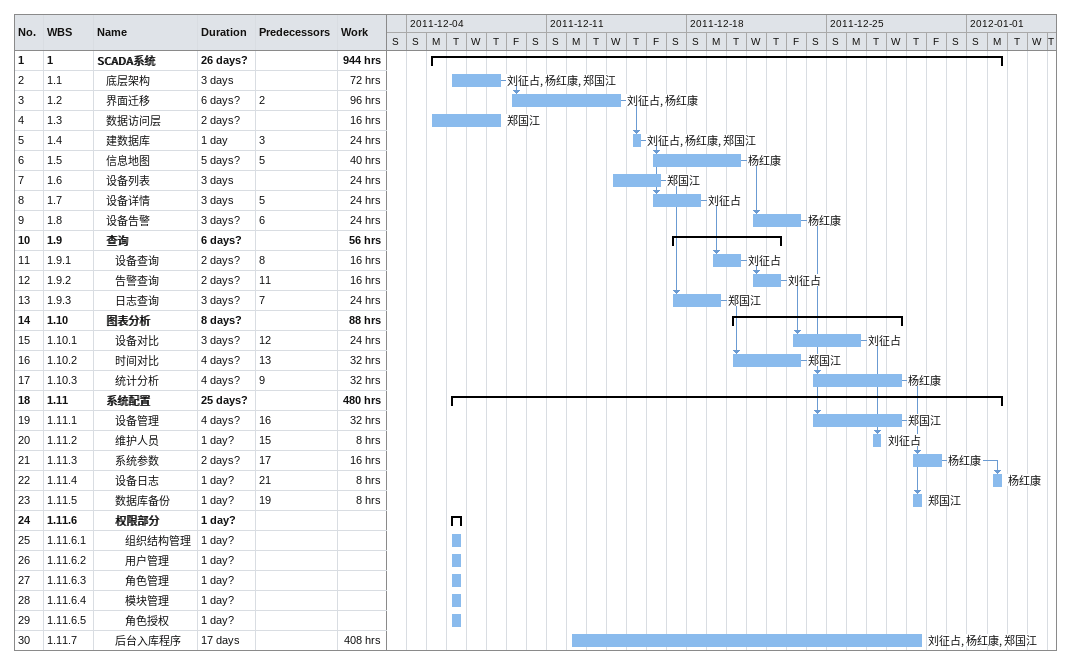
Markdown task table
| ID | WBS | Task | Duration | Start | Finish | Predecessors | Resources | Work (h) |
|---|---|---|---|---|---|---|---|---|
| 1 | 1 | **SCADA系统** | 26d? | 2011-12-05 | 2012-01-02 |  |  | 944 |
| 2 | 1.1 | 底层架构 | 3d | 2011-12-06 | 2011-12-08 |  | 刘征占, 杨红康, 郑国江 | 72 |
| 3 | 1.2 | 界面迁移 | 6d? | 2011-12-09 | 2011-12-14 | 2 | 刘征占, 杨红康 | 96 |
| 4 | 1.3 | 数据访问层 | 2d? | 2011-12-05 | 2011-12-08 |  | 郑国江 | 16 |
| 5 | 1.4 | 建数据库 | 1d | 2011-12-15 | 2011-12-15 | 3 | 刘征占, 杨红康, 郑国江 | 24 |
| 6 | 1.5 | 信息地图 | 5d? | 2011-12-16 | 2011-12-20 | 5 | 杨红康 | 40 |
| 7 | 1.6 | 设备列表 | 3d | 2011-12-14 | 2011-12-16 |  | 郑国江 | 24 |
| 8 | 1.7 | 设备详情 | 3d | 2011-12-16 | 2011-12-18 | 5 | 刘征占 | 24 |
| 9 | 1.8 | 设备告警 | 3d? | 2011-12-21 | 2011-12-23 | 6 | 杨红康 | 24 |
| 10 | 1.9 | **查询** | 6d? | 2011-12-17 | 2011-12-22 |  |  | 56 |
| 11 | 1.9.1 | 设备查询 | 2d? | 2011-12-19 | 2011-12-20 | 8 | 刘征占 | 16 |
| 12 | 1.9.2 | 告警查询 | 2d? | 2011-12-21 | 2011-12-22 | 11 | 刘征占 | 16 |
| 13 | 1.9.3 | 日志查询 | 3d? | 2011-12-17 | 2011-12-19 | 7 | 郑国江 | 24 |
| 14 | 1.10 | **图表分析** | 8d? | 2011-12-20 | 2011-12-28 |  |  | 88 |
| 15 | 1.10.1 | 设备对比 | 3d? | 2011-12-23 | 2011-12-26 | 12 | 刘征占 | 24 |
| 16 | 1.10.2 | 时间对比 | 4d? | 2011-12-20 | 2011-12-23 | 13 | 郑国江 | 32 |
| 17 | 1.10.3 | 统计分析 | 4d? | 2011-12-24 | 2011-12-28 | 9 | 杨红康 | 32 |
| 18 | 1.11 | **系统配置** | 25d? | 2011-12-06 | 2012-01-02 |  |  | 480 |
| 19 | 1.11.1 | 设备管理 | 4d? | 2011-12-24 | 2011-12-28 | 16 | 郑国江 | 32 |
| 20 | 1.11.2 | 维护人员 | 1d? | 2011-12-27 | 2011-12-27 | 15 | 刘征占 | 8 |
| 21 | 1.11.3 | 系统参数 | 2d? | 2011-12-29 | 2011-12-30 | 17 | 杨红康 | 16 |
| 22 | 1.11.4 | 设备日志 | 1d? | 2012-01-02 | 2012-01-02 | 21 | 杨红康 | 8 |
| 23 | 1.11.5 | 数据库备份 | 1d? | 2011-12-29 | 2011-12-29 | 19 | 郑国江 | 8 |
| 24 | 1.11.6 | **权限部分** | 1d? | 2011-12-06 | 2011-12-06 |  |  |  |
| 25 | 1.11.6.1 | 组织结构管理 | 1d? | 2011-12-06 | 2011-12-06 |  |  |  |
| 26 | 1.11.6.2 | 用户管理 | 1d? | 2011-12-06 | 2011-12-06 |  |  |  |
| 27 | 1.11.6.3 | 角色管理 | 1d? | 2011-12-06 | 2011-12-06 |  |  |  |
| 28 | 1.11.6.4 | 模块管理 | 1d? | 2011-12-06 | 2011-12-06 |  |  |  |
| 29 | 1.11.6.5 | 角色授权 | 1d? | 2011-12-06 | 2011-12-06 |  |  |  |
| 30 | 1.11.7 | 后台入库程序 | 17d | 2011-12-12 | 2011-12-29 |  | 刘征占, 杨红康, 郑国江 | 408 |
